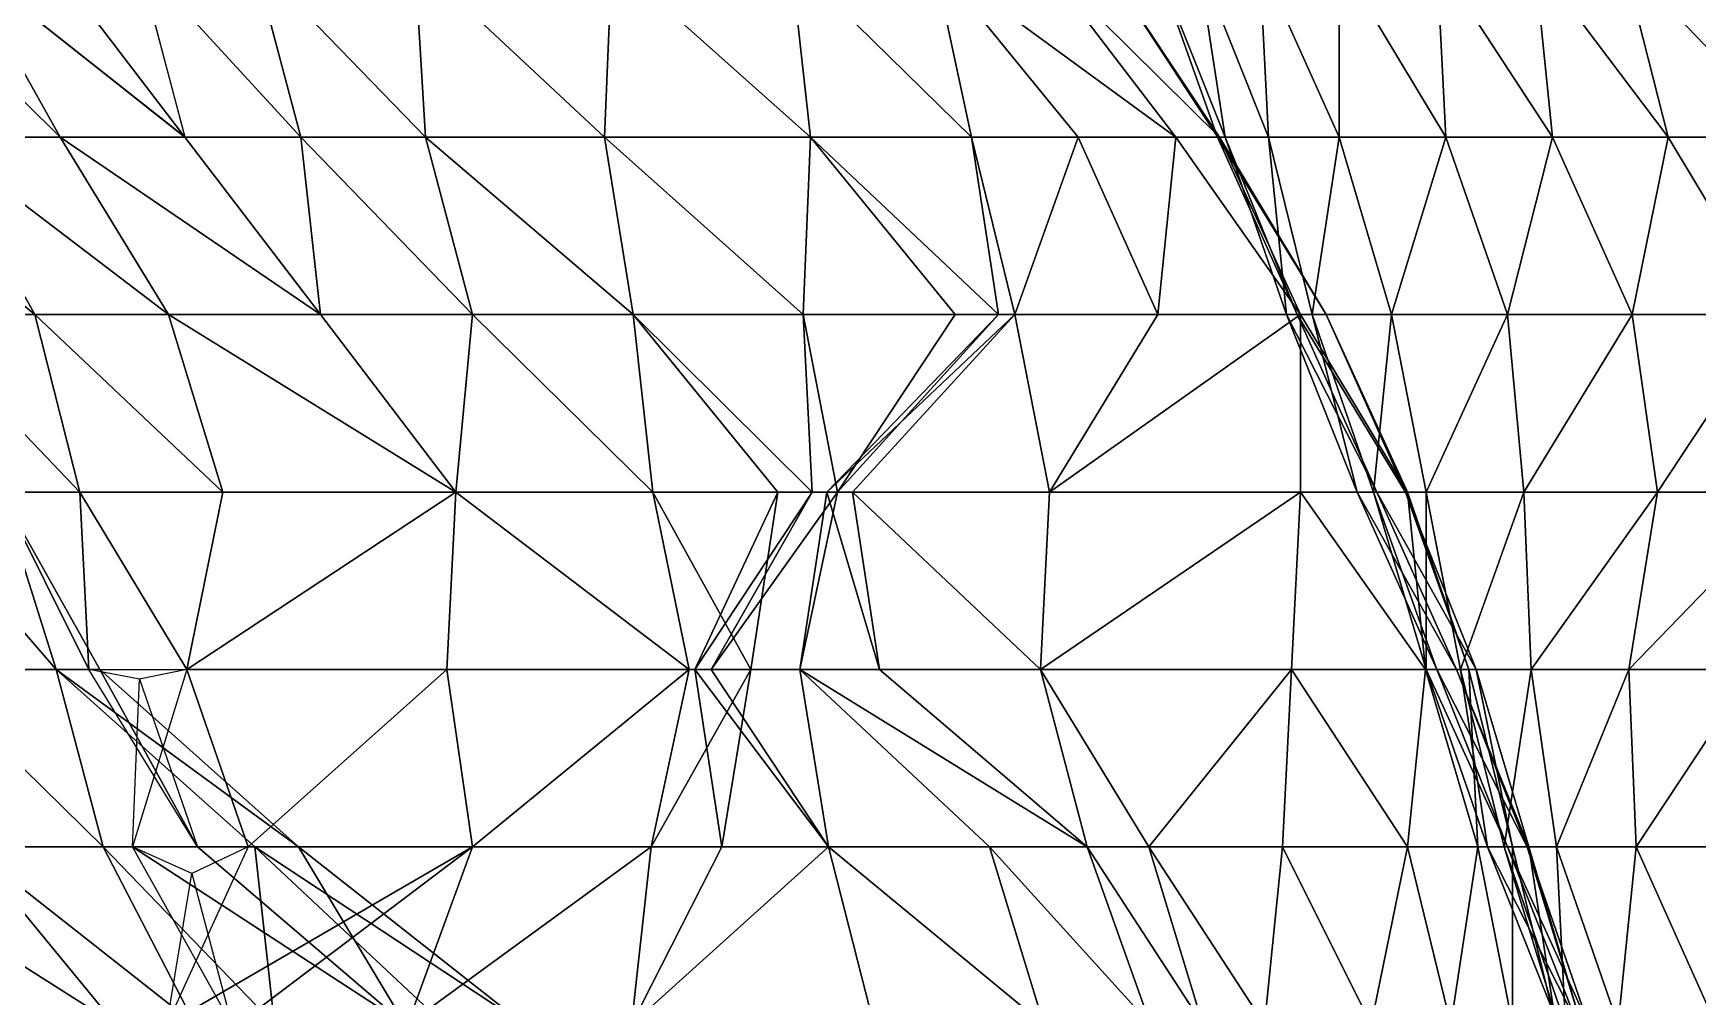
# Model space of a CAD drawing. Header units: metres. Extents: x -137 to 231, y -240 to 234.
# Drawn here: x -44 to 12.3, y -179.1 to -146.5 of the extents above; entities that cross this region are included whole.
import ezdxf

# ---------------------------------------------------------------- set-up
doc = ezdxf.new("R2010")
doc.units = ezdxf.units.M

msp = doc.modelspace()

# ---------------------------------------------------------------- linework, layer by layer
for points in [[(-49.125114, -144, -233.89911), (-43.068558, -150, -237.33054), (-46.43077, -144, -239.27173), (-46.43067, -143.9999, -239.27162)], [(-49.125114, -144, -233.89911), (-47.291183, -150, -232.84027), (-43.068558, -150, -237.33054), (-43.06846, -149.9999, -237.33043)], [(-46.43077, -144, -239.27173), (-38.845932, -150, -241.82083), (-43.43077, -144, -244.46788), (-43.43067, -143.9999, -244.46777)], [(-46.43077, -144, -239.27173), (-43.068558, -150, -237.33054), (-38.845932, -150, -241.82083), (-38.845833, -149.9999, -241.82072)], [(-40.43077, -144, -249.66403), (-43.43077, -144, -244.46788), (-38.845932, -150, -241.82083), (-38.845833, -149.9999, -241.82072)], [(-40.43077, -144, -249.66403), (-38.845932, -150, -241.82083), (-34.928955, -150, -246.48756), (-34.928856, -149.9999, -246.48746)], [(-36.513794, -144, -254.33078), (-40.43077, -144, -249.66403), (-34.928955, -150, -246.48756), (-34.928856, -149.9999, -246.48746)], [(-36.513794, -144, -254.33078), (-34.928955, -150, -246.48756), (-30.706345, -150, -250.97784), (-30.706245, -149.9999, -250.97774)], [(-31.068558, -144, -258.11517), (-36.513794, -144, -254.33078), (-30.706345, -150, -250.97784), (-30.706245, -149.9999, -250.97774)], [(-31.068558, -144, -258.11517), (-30.706345, -150, -250.97784), (-24.64978, -150, -254.40927), (-24.649681, -149.9999, -254.40916)], [(-24.40068, -144, -261.19366), (-31.068558, -144, -258.11517), (-24.64978, -150, -254.40927), (-24.649681, -149.9999, -254.40916)], [(-24.40068, -144, -261.19366), (-24.64978, -150, -254.40927), (-17.676254, -150, -257.3113), (-17.676155, -149.9999, -257.31122)], [(-18.344116, -144, -264.62512), (-24.40068, -144, -261.19366), (-17.676254, -150, -257.3113), (-17.676155, -149.9999, -257.31122)], [(-18.344116, -144, -264.62512), (-17.676254, -150, -257.3113), (-12.231003, -150, -261.0957), (-12.230903, -149.9999, -261.0956)], [(-13.510178, -144, -268.76245), (-18.344116, -144, -264.62512), (-12.231003, -150, -261.0957), (-12.230903, -149.9999, -261.0956)], [(-13.510178, -144, -268.76245), (-5.314026, -150, -270.9586), (-9.898865, -144, -273.60565), (-9.898765, -143.9999, -273.60556)], [(-13.510178, -144, -268.76245), (-12.231003, -150, -261.0957), (-8.61969, -150, -265.9389), (-8.61959, -149.9999, -265.9388)], [(-13.510178, -144, -268.76245), (-8.61969, -150, -265.9389), (-5.314026, -150, -270.9586), (-5.313926, -149.9999, -270.9585)], [(-9.898865, -144, -273.60565), (-3.842316, -150, -277.0371), (-7.815842, -144, -279.3312), (-7.815741, -143.9999, -279.33112)], [(-9.898865, -144, -273.60565), (-5.314026, -150, -270.9586), (-3.842316, -150, -277.0371), (-3.842216, -149.9999, -277.03702)], [(-7.815842, -144, -279.3312), (-3.898865, -150, -283.99796), (-6.038467, -144, -285.23325), (-6.038367, -143.9999, -285.23315)], [(-7.815842, -144, -279.3312), (-3.842316, -150, -277.0371), (-3.898865, -150, -283.99796), (-3.898765, -149.9999, -283.99786)], [(-6.038467, -144, -285.23325), (-3.64978, -150, -290.78235), (-4.566742, -144, -291.31177), (-4.566642, -143.9999, -291.31168)], [(-6.038467, -144, -285.23325), (-3.898865, -150, -283.99796), (-3.64978, -150, -290.78235), (-3.64968, -149.9999, -290.78226)], [(-4.566742, -144, -291.31177), (-2.178055, -150, -296.86084), (-2.483719, -144, -297.03732), (-2.483619, -143.9999, -297.03723)], [(-4.566742, -144, -291.31177), (-3.64978, -150, -290.78235), (-2.178055, -150, -296.86084), (-2.177955, -149.9999, -296.86075)], [(-2.483719, -144, -297.03732), (0.210632, -150, -302.40994), (0.210632, -144, -302.40994), (0.210732, -143.9999, -302.40985)], [(-2.483719, -144, -297.03732), (-2.178055, -150, -296.86084), (0.210632, -150, -302.40994), (0.210732, -149.9999, -302.40985)], [(0.210632, -144, -302.40994), (3.821945, -150, -307.25314), (3.516281, -144, -307.42963), (3.516381, -143.9999, -307.42953)], [(0.210632, -144, -302.40994), (0.210632, -150, -302.40994), (3.821945, -150, -307.25314), (3.822045, -149.9999, -307.25305)], [(3.516281, -144, -307.42963), (7.433258, -150, -312.09637), (6.821945, -144, -312.44928), (6.822045, -143.9999, -312.4492)], [(3.516281, -144, -307.42963), (3.821945, -150, -307.25314), (7.433258, -150, -312.09637), (7.433358, -149.9999, -312.09628)], [(6.821945, -144, -312.44928), (11.35022, -150, -316.7631), (9.821945, -144, -317.64545), (9.822045, -143.9999, -317.64536)], [(6.821945, -144, -312.44928), (7.433258, -150, -312.09637), (11.35022, -150, -316.7631), (11.35032, -149.9999, -316.763)], [(9.821945, -144, -317.64545), (15.572845, -150, -321.2534), (13.738907, -144, -322.3122), (13.739007, -143.9999, -322.3121)], [(9.821945, -144, -317.64545), (11.35022, -150, -316.7631), (15.572845, -150, -321.2534), (15.572946, -149.9999, -321.2533)], [(-51.208145, -150, -228.17354), (-43.928955, -156, -230.89911), (-47.291183, -150, -232.84027), (-47.291084, -149.9999, -232.84016)], [(-51.208145, -150, -228.17354), (-48.15158, -156, -226.40883), (-43.928955, -156, -230.89911), (-43.928856, -155.9999, -230.899)], [(-47.291183, -150, -232.84027), (-39.40068, -156, -235.21289), (-43.068558, -150, -237.33054), (-43.06846, -149.9999, -237.33043)], [(-47.291183, -150, -232.84027), (-43.928955, -156, -230.89911), (-39.40068, -156, -235.21289), (-39.40058, -155.9999, -235.21278)], [(-43.068558, -150, -237.33054), (-34.261093, -156, -239.17377), (-38.845932, -150, -241.82083), (-38.845833, -149.9999, -241.82072)], [(-43.068558, -150, -237.33054), (-39.40068, -156, -235.21289), (-34.261093, -156, -239.17377), (-34.260994, -155.9999, -239.17366)], [(-34.928955, -150, -246.48756), (-38.845932, -150, -241.82083), (-34.261093, -156, -239.17377), (-34.260994, -155.9999, -239.17366)], [(-34.928955, -150, -246.48756), (-34.261093, -156, -239.17377), (-29.121506, -156, -243.13461), (-29.121407, -155.9999, -243.1345)], [(-30.706345, -150, -250.97784), (-34.928955, -150, -246.48756), (-29.121506, -156, -243.13461), (-29.121407, -155.9999, -243.1345)], [(-30.706345, -150, -250.97784), (-29.121506, -156, -243.13461), (-23.676254, -156, -246.919), (-23.676155, -155.9999, -246.9189)], [(-24.64978, -150, -254.40927), (-30.706345, -150, -250.97784), (-23.676254, -156, -246.919), (-23.676155, -155.9999, -246.9189)], [(-24.64978, -150, -254.40927), (-23.676254, -156, -246.919), (-17.925339, -156, -250.52693), (-17.92524, -155.9999, -250.52682)], [(-17.676254, -150, -257.3113), (-24.64978, -150, -254.40927), (-17.925339, -156, -250.52693), (-17.92524, -155.9999, -250.52682)], [(-17.676254, -150, -257.3113), (-17.925339, -156, -250.52693), (-12.785751, -156, -254.4878), (-12.785651, -155.9999, -254.48769)], [(-17.676254, -150, -257.3113), (-11.314026, -156, -260.56628), (-12.231003, -150, -261.0957), (-12.230903, -149.9999, -261.0956)], [(-17.676254, -150, -257.3113), (-12.785751, -156, -254.4878), (-11.314026, -156, -260.56628), (-11.313926, -155.9999, -260.5662)], [(-12.231003, -150, -261.0957), (-10.759277, -156, -267.1742), (-8.61969, -150, -265.9389), (-8.61959, -149.9999, -265.9388)], [(-12.231003, -150, -261.0957), (-11.314026, -156, -260.56628), (-10.759277, -156, -267.1742), (-10.759177, -155.9999, -267.1741)], [(-8.61969, -150, -265.9389), (-10.759277, -156, -267.1742), (-5.925339, -156, -271.31152), (-5.925239, -155.9999, -271.31143)], [(-8.61969, -150, -265.9389), (-5.925339, -156, -271.31152), (-5.314026, -150, -270.9586), (-5.313926, -149.9999, -270.9585)], [(-5.314026, -150, -270.9586), (-5.925339, -156, -271.31152), (-1.0914, -156, -275.44885), (-1.0913, -155.9999, -275.44876)], [(-5.314026, -150, -270.9586), (-1.0914, -156, -275.44885), (-3.842316, -150, -277.0371), (-3.842216, -149.9999, -277.03702)], [(-3.842316, -150, -277.0371), (-0.231003, -156, -281.8803), (-3.898865, -150, -283.99796), (-3.898765, -149.9999, -283.99786)], [(-3.898865, -150, -283.99796), (-1.204529, -156, -289.37057), (-3.64978, -150, -290.78235), (-3.64968, -149.9999, -290.78226)], [(-3.898865, -150, -283.99796), (-0.231003, -156, -281.8803), (-1.204529, -156, -289.37057), (-1.204429, -155.9999, -289.37048)], [(-3.842316, -150, -277.0371), (-1.0914, -156, -275.44885), (-0.231003, -156, -281.8803), (-0.230903, -155.9999, -281.88022)], [(-3.64978, -150, -290.78235), (-1.566742, -156, -296.5079), (-2.178055, -150, -296.86084), (-2.177955, -149.9999, -296.86075)], [(-3.64978, -150, -290.78235), (-1.204529, -156, -289.37057), (-1.566742, -156, -296.5079), (-1.566642, -155.9999, -296.5078)], [(-2.178055, -150, -296.86084), (-0.706345, -156, -302.93933), (0.210632, -150, -302.40994), (0.210732, -149.9999, -302.40985)], [(-2.178055, -150, -296.86084), (-1.566742, -156, -296.5079), (-0.706345, -156, -302.93933), (-0.706245, -155.9999, -302.93924)], [(0.210632, -150, -302.40994), (-0.706345, -156, -302.93933), (1.988007, -156, -308.31195), (1.988107, -155.9999, -308.31186)], [(0.210632, -150, -302.40994), (1.988007, -156, -308.31195), (3.821945, -150, -307.25314), (3.822045, -149.9999, -307.25305)], [(3.821945, -150, -307.25314), (1.988007, -156, -308.31195), (5.904984, -156, -312.9787), (5.905084, -155.9999, -312.9786)], [(3.821945, -150, -307.25314), (5.904984, -156, -312.9787), (7.433258, -150, -312.09637), (7.433358, -149.9999, -312.09628)], [(7.433258, -150, -312.09637), (5.904984, -156, -312.9787), (10.127609, -156, -317.469), (10.127709, -155.9999, -317.4689)], [(7.433258, -150, -312.09637), (10.127609, -156, -317.469), (11.35022, -150, -316.7631), (11.35032, -149.9999, -316.763)], [(11.35022, -150, -316.7631), (10.127609, -156, -317.469), (14.961533, -156, -321.60632), (14.961633, -155.9999, -321.60623)], [(11.35022, -150, -316.7631), (14.961533, -156, -321.60632), (15.572845, -150, -321.2534), (15.572946, -149.9999, -321.2533)], [(-48.15158, -156, -226.40883), (-42.40068, -162, -230.01675), (-43.928955, -156, -230.89911), (-43.928856, -155.9999, -230.899)], [(-48.15158, -156, -226.40883), (-45.095016, -162, -224.64412), (-42.40068, -162, -230.01675), (-42.40058, -161.9999, -230.01665)], [(-43.928955, -156, -230.89911), (-37.566742, -162, -234.15408), (-39.40068, -156, -235.21289), (-39.40058, -155.9999, -235.21278)], [(-43.928955, -156, -230.89911), (-42.40068, -162, -230.01675), (-37.566742, -162, -234.15408), (-37.566643, -161.9999, -234.15398)], [(-39.40068, -156, -235.21289), (-29.676254, -162, -236.5267), (-34.261093, -156, -239.17377), (-34.260994, -155.9999, -239.17366)], [(-39.40068, -156, -235.21289), (-37.566742, -162, -234.15408), (-29.676254, -162, -236.5267), (-29.676155, -161.9999, -236.5266)], [(-29.121506, -156, -243.13461), (-34.261093, -156, -239.17377), (-29.676254, -162, -236.5267), (-29.676155, -161.9999, -236.5266)], [(-29.121506, -156, -243.13461), (-29.676254, -162, -236.5267), (-23.008377, -162, -239.60521), (-23.008278, -161.9999, -239.6051)], [(-23.676254, -156, -246.919), (-29.121506, -156, -243.13461), (-23.008377, -162, -239.60521), (-23.008278, -161.9999, -239.6051)], [(-23.676254, -156, -246.919), (-17.61969, -162, -250.35046), (-17.925339, -156, -250.52693), (-17.92524, -155.9999, -250.52682)], [(-23.676254, -156, -246.919), (-23.008377, -162, -239.60521), (-18.785751, -162, -244.09549), (-18.785652, -161.9999, -244.09538)], [(-23.676254, -156, -246.919), (-18.785751, -162, -244.09549), (-17.61969, -162, -250.35046), (-17.61959, -161.9999, -250.35036)], [(-17.925339, -156, -250.52693), (-16.759277, -162, -256.78192), (-12.785751, -156, -254.4878), (-12.785651, -155.9999, -254.48769)], [(-17.925339, -156, -250.52693), (-17.61969, -162, -250.35046), (-16.759277, -162, -256.78192), (-16.759178, -161.9999, -256.78183)], [(-16.759277, -162, -256.78192), (-17.121506, -162, -263.91922), (-11.314026, -156, -260.56628), (-11.313926, -155.9999, -260.5662)], [(-17.121506, -162, -263.91922), (-16.261093, -162, -270.35068), (-10.759277, -156, -267.1742), (-10.759177, -155.9999, -267.1741)], [(-17.121506, -162, -263.91922), (-10.759277, -156, -267.1742), (-11.314026, -156, -260.56628), (-11.313926, -155.9999, -260.5662)], [(-16.759277, -162, -256.78192), (-11.314026, -156, -260.56628), (-12.785751, -156, -254.4878), (-12.785651, -155.9999, -254.48769)], [(-10.759277, -156, -267.1742), (-16.261093, -162, -270.35068), (-9.593216, -162, -273.4292), (-9.593116, -161.9999, -273.4291)], [(-10.759277, -156, -267.1742), (-9.593216, -162, -273.4292), (-5.925339, -156, -271.31152), (-5.925239, -155.9999, -271.31143)], [(-9.593216, -162, -273.4292), (-1.0914, -162, -275.44885), (-1.0914, -156, -275.44885), (-1.0913, -155.9999, -275.44876)], [(-9.593216, -162, -273.4292), (-1.0914, -156, -275.44885), (-5.925339, -156, -271.31152), (-5.925239, -155.9999, -271.31143)], [(-1.204529, -156, -289.37057), (1.489822, -162, -294.7432), (-1.566742, -156, -296.5079), (-1.566642, -155.9999, -296.5078)], [(-1.566742, -156, -296.5079), (0.821945, -162, -302.057), (-0.706345, -156, -302.93933), (-0.706245, -155.9999, -302.93924)], [(-1.566742, -156, -296.5079), (1.489822, -162, -294.7432), (0.821945, -162, -302.057), (0.822045, -161.9999, -302.05692)], [(-0.231003, -156, -281.8803), (2.463348, -162, -287.25293), (-1.204529, -156, -289.37057), (-1.204429, -155.9999, -289.37048)], [(-1.204529, -156, -289.37057), (2.463348, -162, -287.25293), (1.489822, -162, -294.7432), (1.489922, -161.9999, -294.7431)], [(-1.0914, -156, -275.44885), (2.519913, -162, -280.29205), (-0.231003, -156, -281.8803), (-0.230903, -155.9999, -281.88022)], [(-1.0914, -156, -275.44885), (-1.0914, -162, -275.44885), (2.519913, -162, -280.29205), (2.520013, -161.9999, -280.29196)], [(-0.706345, -156, -302.93933), (1.376694, -162, -308.66492), (1.988007, -156, -308.31195), (1.988107, -155.9999, -308.31186)], [(-0.706345, -156, -302.93933), (0.821945, -162, -302.057), (1.376694, -162, -308.66492), (1.376794, -161.9999, -308.66483)], [(-0.231003, -156, -281.8803), (2.519913, -162, -280.29205), (2.463348, -162, -287.25293), (2.463448, -161.9999, -287.25284)], [(1.988007, -156, -308.31195), (1.376694, -162, -308.66492), (3.154068, -162, -314.56696), (3.154168, -161.9999, -314.56686)], [(1.988007, -156, -308.31195), (3.154068, -162, -314.56696), (5.904984, -156, -312.9787), (5.905084, -155.9999, -312.9786)], [(5.904984, -156, -312.9787), (3.154068, -162, -314.56696), (6.459732, -162, -319.5866), (6.459832, -161.9999, -319.58652)], [(5.904984, -156, -312.9787), (6.459732, -162, -319.5866), (10.127609, -156, -317.469), (10.127709, -155.9999, -317.4689)], [(10.127609, -156, -317.469), (6.459732, -162, -319.5866), (10.988007, -162, -323.90045), (10.988107, -161.9999, -323.90036)], [(10.127609, -156, -317.469), (10.988007, -162, -323.90045), (14.961533, -156, -321.60632), (14.961633, -155.9999, -321.60623)], [(14.961533, -156, -321.60632), (10.988007, -162, -323.90045), (15.821945, -162, -328.03778), (15.822045, -161.9999, -328.0377)], [(-48.40068, -162, -219.62445), (-47.732803, -168, -212.31064), (-43.20452, -168, -216.62445), (-43.204422, -167.9999, -216.62434)], [(-45.095016, -162, -224.64412), (-48.40068, -162, -219.62445), (-43.20452, -168, -216.62445), (-43.204422, -167.9999, -216.62434)], [(-45.095016, -162, -224.64412), (-42.095016, -168, -229.84027), (-42.40068, -162, -230.01675), (-42.40058, -161.9999, -230.01665)], [(-45.095016, -162, -224.64412), (-43.20452, -168, -216.62445), (-41.732803, -168, -222.70294), (-41.732704, -167.9999, -222.70284)], [(-45.095016, -162, -224.64412), (-41.732803, -168, -222.70294), (-42.095016, -168, -229.84027), (-42.094917, -167.9999, -229.84016)], [(-42.40068, -162, -230.01675), (-38.789368, -168, -234.85995), (-37.566742, -162, -234.15408), (-37.566643, -161.9999, -234.15398)], [(-42.40068, -162, -230.01675), (-42.095016, -168, -229.84027), (-38.789368, -168, -234.85995), (-38.78927, -167.9999, -234.85985)], [(-38.789368, -168, -234.85995), (-29.981903, -168, -236.70317), (-29.676254, -162, -236.5267), (-29.676155, -161.9999, -236.5266)], [(-38.789368, -168, -234.85995), (-29.676254, -162, -236.5267), (-37.566742, -162, -234.15408), (-37.566643, -161.9999, -234.15398)], [(-29.676254, -162, -236.5267), (-29.981903, -168, -236.70317), (-21.785751, -168, -238.89932), (-21.785652, -167.9999, -238.89922)], [(-29.676254, -162, -236.5267), (-21.785751, -168, -238.89932), (-23.008377, -162, -239.60521), (-23.008278, -161.9999, -239.6051)], [(-23.008377, -162, -239.60521), (-19.702713, -168, -244.6249), (-18.785751, -162, -244.09549), (-18.785652, -161.9999, -244.09538)], [(-23.008377, -162, -239.60521), (-21.785751, -168, -238.89932), (-19.702713, -168, -244.6249), (-19.702614, -167.9999, -244.62479)], [(-18.785751, -162, -244.09549), (-21.593216, -168, -252.64458), (-17.61969, -162, -250.35046), (-17.61959, -161.9999, -250.35036)], [(-18.785751, -162, -244.09549), (-19.702713, -168, -244.6249), (-21.593216, -168, -252.64458), (-21.593117, -167.9999, -252.64447)], [(-17.61969, -162, -250.35046), (-21.593216, -168, -252.64458), (-21.038467, -168, -259.2525), (-21.038368, -167.9999, -259.2524)], [(-17.61969, -162, -250.35046), (-21.038467, -168, -259.2525), (-16.759277, -162, -256.78192), (-16.759178, -161.9999, -256.78183)], [(-16.759277, -162, -256.78192), (-21.038467, -168, -259.2525), (-18.038467, -168, -264.44864), (-18.038368, -167.9999, -264.44855)], [(-16.759277, -162, -256.78192), (-18.038467, -168, -264.44864), (-17.121506, -162, -263.91922), (-17.121407, -161.9999, -263.91913)], [(-17.121506, -162, -263.91922), (-18.038467, -168, -264.44864), (-15.344116, -168, -269.82126), (-15.344016, -167.9999, -269.82117)], [(-17.121506, -162, -263.91922), (-15.344116, -168, -269.82126), (-16.261093, -162, -270.35068), (-16.260994, -161.9999, -270.3506)], [(-16.261093, -162, -270.35068), (-9.898865, -168, -273.60565), (-9.593216, -162, -273.4292), (-9.593116, -161.9999, -273.4291)], [(-16.261093, -162, -270.35068), (-15.344116, -168, -269.82126), (-9.898865, -168, -273.60565), (-9.898765, -167.9999, -273.60556)], [(-9.898865, -168, -273.60565), (-1.397064, -168, -275.62534), (-1.0914, -162, -275.44885), (-1.0913, -161.9999, -275.44876)], [(-9.898865, -168, -273.60565), (-1.0914, -162, -275.44885), (-9.593216, -162, -273.4292), (-9.593116, -161.9999, -273.4291)], [(-1.0914, -162, -275.44885), (-1.397064, -168, -275.62534), (3.13121, -168, -279.93915), (3.13131, -167.9999, -279.93906)], [(-1.0914, -162, -275.44885), (3.13121, -168, -279.93915), (2.519913, -162, -280.29205), (2.520013, -161.9999, -280.29196)], [(1.489822, -162, -294.7432), (4.184158, -168, -300.1158), (0.821945, -162, -302.057), (0.822045, -161.9999, -302.05692)], [(0.821945, -162, -302.057), (3.516281, -168, -307.42963), (1.376694, -162, -308.66492), (1.376794, -161.9999, -308.66483)], [(0.821945, -162, -302.057), (4.184158, -168, -300.1158), (3.516281, -168, -307.42963), (3.516381, -167.9999, -307.42953)], [(1.376694, -162, -308.66492), (3.154068, -168, -314.56696), (3.154068, -162, -314.56696), (3.154168, -161.9999, -314.56686)], [(1.376694, -162, -308.66492), (3.516281, -168, -307.42963), (3.154068, -168, -314.56696), (3.154168, -167.9999, -314.56686)], [(2.463348, -162, -287.25293), (4.852036, -168, -292.80203), (1.489822, -162, -294.7432), (1.489922, -161.9999, -294.7431)], [(1.489822, -162, -294.7432), (4.852036, -168, -292.80203), (4.184158, -168, -300.1158), (4.184259, -167.9999, -300.11572)], [(2.519913, -162, -280.29205), (4.602936, -168, -286.01764), (2.463348, -162, -287.25293), (2.463448, -161.9999, -287.25284)], [(2.463348, -162, -287.25293), (4.602936, -168, -286.01764), (4.852036, -168, -292.80203), (4.852136, -167.9999, -292.80194)], [(2.519913, -162, -280.29205), (3.13121, -168, -279.93915), (4.602936, -168, -286.01764), (4.603036, -167.9999, -286.01755)], [(3.154068, -162, -314.56696), (4.320129, -168, -320.82193), (6.459732, -162, -319.5866), (6.459832, -161.9999, -319.58652)], [(3.154068, -162, -314.56696), (3.154068, -168, -314.56696), (4.320129, -168, -320.82193), (4.320229, -167.9999, -320.82184)], [(6.459732, -162, -319.5866), (4.320129, -168, -320.82193), (6.708817, -168, -326.37103), (6.708917, -167.9999, -326.37094)], [(6.459732, -162, -319.5866), (6.708817, -168, -326.37103), (10.988007, -162, -323.90045), (10.988107, -161.9999, -323.90036)], [(10.988007, -162, -323.90045), (6.708817, -168, -326.37103), (10.014481, -168, -331.39072), (10.014581, -167.9999, -331.39062)], [(10.988007, -162, -323.90045), (10.014481, -168, -331.39072), (15.821945, -162, -328.03778), (15.822045, -161.9999, -328.0377)], [(15.821945, -162, -328.03778), (10.014481, -168, -331.39072), (14.237106, -168, -335.88098), (14.237206, -167.9999, -335.8809)], [(-47.732803, -168, -212.31064), (-46.147964, -174, -204.46744), (-41.619682, -174, -208.78122), (-41.619583, -173.9999, -208.78111)], [(-43.20452, -168, -216.62445), (-47.732803, -168, -212.31064), (-41.619682, -174, -208.78122), (-41.619583, -173.9999, -208.78111)], [(-35.008377, -174, -218.82059), (-41.732803, -168, -222.70294), (-43.20452, -168, -216.62445), (-43.204422, -167.9999, -216.62434)], [(-43.20452, -168, -216.62445), (-41.619682, -174, -208.78122), (-36.480087, -174, -212.7421), (-36.47999, -173.9999, -212.74199)], [(-35.008377, -174, -218.82059), (-43.20452, -168, -216.62445), (-36.480087, -174, -212.7421), (-36.47999, -173.9999, -212.74199)], [(-38.427155, -174, -227.72263), (-42.095016, -168, -229.84027), (-41.732803, -168, -222.70294), (-41.732704, -167.9999, -222.70284)], [(-38.789368, -168, -234.85995), (-40.39125, -168.33333, -232.32071), (-42.095016, -168, -229.84027), (-42.094917, -167.9999, -229.84016)], [(-38.427155, -174, -227.72263), (-41.732803, -168, -222.70294), (-35.008377, -174, -218.82059), (-35.008278, -173.9999, -218.82048)], [(-38.789368, -168, -234.85995), (-40.623306, -174, -235.91878), (-36.706345, -174, -240.58554), (-36.706245, -173.9999, -240.58543)], [(-40.39125, -168.33333, -232.32071), (-38.427155, -174, -227.72263), (-40.623306, -174, -235.91878), (-40.623207, -173.9999, -235.91867)], [(-38.789368, -168, -234.85995), (-36.706345, -174, -240.58554), (-29.981903, -168, -236.70317), (-29.981804, -167.9999, -236.70306)], [(-29.981903, -168, -236.70317), (-36.706345, -174, -240.58554), (-29.121506, -174, -243.13461), (-29.121407, -173.9999, -243.1345)], [(-29.981903, -168, -236.70317), (-29.121506, -174, -243.13461), (-21.785751, -168, -238.89932), (-21.785652, -167.9999, -238.89922)], [(-21.785751, -168, -238.89932), (-29.121506, -174, -243.13461), (-23.064941, -174, -246.56607), (-23.064842, -173.9999, -246.56596)], [(-21.785751, -168, -238.89932), (-23.064941, -174, -246.56607), (-19.702713, -168, -244.6249), (-19.702614, -167.9999, -244.62479)], [(-19.702713, -168, -244.6249), (-23.064941, -174, -246.56607), (-20.676254, -174, -252.11516), (-20.676155, -173.9999, -252.11505)], [(-19.702713, -168, -244.6249), (-20.676254, -174, -252.11516), (-21.593216, -168, -252.64458), (-21.593117, -167.9999, -252.64447)], [(-21.593216, -168, -252.64458), (-17.064941, -174, -256.95837), (-21.038467, -168, -259.2525), (-21.038368, -167.9999, -259.2524)], [(-21.593216, -168, -252.64458), (-20.676254, -174, -252.11516), (-17.064941, -174, -256.95837), (-17.064842, -173.9999, -256.95828)], [(-18.038467, -168, -264.44864), (-21.038467, -168, -259.2525), (-17.064941, -174, -256.95837), (-17.064842, -173.9999, -256.95828)], [(-8.314026, -174, -265.76245), (-15.344116, -168, -269.82126), (-18.038467, -168, -264.44864), (-18.038368, -167.9999, -264.44855)], [(-18.038467, -168, -264.44864), (-17.064941, -174, -256.95837), (-11.61969, -174, -260.74277), (-11.61959, -173.9999, -260.74268)], [(-8.314026, -174, -265.76245), (-18.038467, -168, -264.44864), (-11.61969, -174, -260.74277), (-11.61959, -173.9999, -260.74268)], [(-9.898865, -168, -273.60565), (-15.344116, -168, -269.82126), (-8.314026, -174, -265.76245), (-8.313926, -173.9999, -265.76236)], [(-6.231003, -174, -271.488), (-1.397064, -168, -275.62534), (-9.898865, -168, -273.60565), (-9.898765, -167.9999, -273.60556)], [(-9.898865, -168, -273.60565), (-8.314026, -174, -265.76245), (-6.231003, -174, -271.488), (-6.230903, -173.9999, -271.4879)], [(-6.231003, -174, -271.488), (-1.702713, -174, -275.80182), (-1.397064, -168, -275.62534), (-1.396964, -167.9999, -275.62524)], [(-1.397064, -168, -275.62534), (-1.702713, -174, -275.80182), (2.519913, -174, -280.29205), (2.520013, -173.9999, -280.29196)], [(-1.397064, -168, -275.62534), (2.519913, -174, -280.29205), (3.13121, -168, -279.93915), (3.13131, -167.9999, -279.93906)], [(3.13121, -168, -279.93915), (2.519913, -174, -280.29205), (4.9086, -174, -285.84116), (4.9087, -173.9999, -285.84106)], [(3.13121, -168, -279.93915), (4.9086, -174, -285.84116), (4.602936, -168, -286.01764), (4.603036, -167.9999, -286.01755)], [(3.516281, -168, -307.42963), (5.904984, -174, -312.9787), (3.154068, -168, -314.56696), (3.154168, -167.9999, -314.56686)], [(3.154068, -168, -314.56696), (5.237106, -174, -320.2925), (4.320129, -168, -320.82193), (4.320229, -167.9999, -320.82184)], [(3.154068, -168, -314.56696), (5.904984, -174, -312.9787), (5.237106, -174, -320.2925), (5.237207, -173.9999, -320.29242)], [(4.184158, -168, -300.1158), (6.572845, -174, -305.66492), (3.516281, -168, -307.42963), (3.516381, -167.9999, -307.42953)], [(3.516281, -168, -307.42963), (6.572845, -174, -305.66492), (5.904984, -174, -312.9787), (5.905084, -173.9999, -312.9786)], [(4.852036, -168, -292.80203), (6.62941, -174, -298.70404), (4.184158, -168, -300.1158), (4.184259, -167.9999, -300.11572)], [(4.184158, -168, -300.1158), (6.62941, -174, -298.70404), (6.572845, -174, -305.66492), (6.572946, -173.9999, -305.66483)], [(4.320129, -168, -320.82193), (5.791855, -174, -326.90045), (6.708817, -168, -326.37103), (6.708917, -167.9999, -326.37094)], [(4.320129, -168, -320.82193), (5.237106, -174, -320.2925), (5.791855, -174, -326.90045), (5.791955, -173.9999, -326.90036)], [(4.602936, -168, -286.01764), (6.074661, -174, -292.09613), (4.852036, -168, -292.80203), (4.852136, -167.9999, -292.80194)], [(4.602936, -168, -286.01764), (4.9086, -174, -285.84116), (6.074661, -174, -292.09613), (6.074761, -173.9999, -292.09604)], [(4.852036, -168, -292.80203), (6.074661, -174, -292.09613), (6.62941, -174, -298.70404), (6.62951, -173.9999, -298.70395)], [(6.708817, -168, -326.37103), (5.791855, -174, -326.90045), (7.569229, -174, -332.8025), (7.569329, -173.9999, -332.8024)], [(6.708817, -168, -326.37103), (7.569229, -174, -332.8025), (10.014481, -168, -331.39072), (10.014581, -167.9999, -331.39062)], [(10.014481, -168, -331.39072), (7.569229, -174, -332.8025), (10.263565, -174, -338.1751), (10.263665, -173.9999, -338.17502)], [(10.014481, -168, -331.39072), (10.263565, -174, -338.1751), (14.237106, -168, -335.88098), (14.237206, -167.9999, -335.8809)], [(14.237106, -168, -335.88098), (10.263565, -174, -338.1751), (14.180527, -174, -342.84186), (14.180627, -173.9999, -342.84177)], [(-50.676247, -174, -200.15363), (-46.951813, -180, -191.07512), (-41.200912, -180, -194.68304), (-41.200813, -179.9999, -194.68294)], [(-46.147964, -174, -204.46744), (-50.676247, -174, -200.15363), (-41.200912, -180, -194.68304), (-41.200813, -179.9999, -194.68294)], [(-46.147964, -174, -204.46744), (-41.200912, -180, -194.68304), (-38.50656, -180, -200.05566), (-38.506462, -179.9999, -200.05556)], [(-41.619682, -174, -208.78122), (-46.147964, -174, -204.46744), (-38.50656, -180, -200.05566), (-38.506462, -179.9999, -200.05556)], [(-41.619682, -174, -208.78122), (-38.50656, -180, -200.05566), (-35.812225, -180, -205.42828), (-35.812126, -179.9999, -205.42818)], [(-36.480087, -174, -212.7421), (-41.619682, -174, -208.78122), (-35.812225, -180, -205.42828), (-35.812126, -179.9999, -205.42818)], [(-31.397064, -180, -223.6638), (-37.261093, -180, -233.9776), (-40.623306, -174, -235.91878), (-40.623207, -173.9999, -235.91867)], [(-31.397064, -180, -223.6638), (-40.623306, -174, -235.91878), (-38.427155, -174, -227.72263), (-38.427055, -173.9999, -227.72252)], [(-36.706345, -174, -240.58554), (-38.618973, -174.9, -238.22568), (-40.623306, -174, -235.91878), (-40.623207, -173.9999, -235.91867)], [(-39.457245, -180, -242.17377), (-37.068558, -180, -247.72285), (-29.121506, -174, -243.13461), (-29.121407, -173.9999, -243.1345)], [(-39.457245, -180, -242.17377), (-29.121506, -174, -243.13461), (-36.706345, -174, -240.58554), (-36.706245, -173.9999, -240.58543)], [(-31.397064, -180, -223.6638), (-38.427155, -174, -227.72263), (-35.008377, -174, -218.82059), (-35.008278, -173.9999, -218.82048)], [(-29.121506, -174, -243.13461), (-37.068558, -180, -247.72285), (-31.317642, -180, -251.33078), (-31.317543, -179.9999, -251.33067)], [(-27.366974, -180, -214.40883), (-35.008377, -174, -218.82059), (-36.480087, -174, -212.7421), (-36.47999, -173.9999, -212.74199)], [(-36.480087, -174, -212.7421), (-35.812225, -180, -205.42828), (-30.06131, -180, -209.03621), (-30.06121, -179.9999, -209.0361)], [(-27.366974, -180, -214.40883), (-36.480087, -174, -212.7421), (-30.06131, -180, -209.03621), (-30.06121, -179.9999, -209.0361)], [(-31.397064, -180, -223.6638), (-35.008377, -174, -218.82059), (-27.366974, -180, -214.40883), (-27.366875, -179.9999, -214.40872)], [(-29.121506, -174, -243.13461), (-31.317642, -180, -251.33078), (-23.064941, -174, -246.56607), (-23.064842, -173.9999, -246.56596)], [(-23.064941, -174, -246.56607), (-31.317642, -180, -251.33078), (-23.732803, -180, -253.87987), (-23.732704, -179.9999, -253.87976)], [(-23.064941, -174, -246.56607), (-23.732803, -180, -253.87987), (-20.676254, -174, -252.11516), (-20.676155, -173.9999, -252.11505)], [(-23.732803, -180, -253.87987), (-15.536652, -180, -256.07602), (-17.064941, -174, -256.95837), (-17.064842, -173.9999, -256.95828)], [(-23.732803, -180, -253.87987), (-17.064941, -174, -256.95837), (-20.676254, -174, -252.11516), (-20.676155, -173.9999, -252.11505)], [(-17.064941, -174, -256.95837), (-9.785751, -180, -259.68393), (-11.61969, -174, -260.74277), (-11.61959, -173.9999, -260.74268)], [(-17.064941, -174, -256.95837), (-15.536652, -180, -256.07602), (-9.785751, -180, -259.68393), (-9.785651, -179.9999, -259.68384)], [(-11.61969, -174, -260.74277), (-6.174438, -180, -264.52716), (-8.314026, -174, -265.76245), (-8.313926, -173.9999, -265.76236)], [(-11.61969, -174, -260.74277), (-9.785751, -180, -259.68393), (-6.174438, -180, -264.52716), (-6.174338, -179.9999, -264.52707)], [(-8.314026, -174, -265.76245), (-4.397064, -180, -270.4292), (-6.231003, -174, -271.488), (-6.230903, -173.9999, -271.4879)], [(-8.314026, -174, -265.76245), (-6.174438, -180, -264.52716), (-4.397064, -180, -270.4292), (-4.396964, -179.9999, -270.4291)], [(-6.231003, -174, -271.488), (-2.314026, -180, -276.15472), (-1.702713, -174, -275.80182), (-1.702613, -173.9999, -275.80173)], [(-6.231003, -174, -271.488), (-4.397064, -180, -270.4292), (-2.314026, -180, -276.15472), (-2.313926, -179.9999, -276.15463)], [(-1.702713, -174, -275.80182), (-2.314026, -180, -276.15472), (1.297287, -180, -280.99796), (1.297387, -179.9999, -280.99786)], [(-1.702713, -174, -275.80182), (1.297287, -180, -280.99796), (2.519913, -174, -280.29205), (2.520013, -173.9999, -280.29196)], [(2.519913, -174, -280.29205), (1.297287, -180, -280.99796), (3.991623, -180, -286.37057), (3.991723, -179.9999, -286.37048)], [(2.519913, -174, -280.29205), (3.991623, -180, -286.37057), (4.9086, -174, -285.84116), (4.9087, -173.9999, -285.84106)], [(4.9086, -174, -285.84116), (3.991623, -180, -286.37057), (6.074661, -180, -292.09613), (6.074761, -179.9999, -292.09604)], [(4.9086, -174, -285.84116), (6.074661, -180, -292.09613), (6.074661, -174, -292.09613), (6.074761, -173.9999, -292.09604)], [(5.904984, -174, -312.9787), (8.293655, -180, -318.5278), (5.237106, -174, -320.2925), (5.237207, -173.9999, -320.29242)], [(5.237106, -174, -320.2925), (7.625794, -180, -325.8416), (5.791855, -174, -326.90045), (5.791955, -173.9999, -326.90036)], [(5.237106, -174, -320.2925), (8.293655, -180, -318.5278), (7.625794, -180, -325.8416), (7.625894, -179.9999, -325.84152)], [(5.791855, -174, -326.90045), (7.874893, -180, -332.626), (7.569229, -174, -332.8025), (7.569329, -173.9999, -332.8024)], [(5.791855, -174, -326.90045), (7.625794, -180, -325.8416), (7.874893, -180, -332.626), (7.874993, -179.9999, -332.62592)], [(6.572845, -174, -305.66492), (8.655884, -180, -311.39047), (5.904984, -174, -312.9787), (5.905084, -173.9999, -312.9786)], [(5.904984, -174, -312.9787), (8.655884, -180, -311.39047), (8.293655, -180, -318.5278), (8.293756, -179.9999, -318.5277)], [(6.074661, -174, -292.09613), (7.546372, -180, -298.17465), (6.62941, -174, -298.70404), (6.62951, -173.9999, -298.70395)], [(6.074661, -174, -292.09613), (6.074661, -180, -292.09613), (7.546372, -180, -298.17465), (7.546472, -179.9999, -298.17456)], [(6.62941, -174, -298.70404), (8.406784, -180, -304.60608), (6.572845, -174, -305.66492), (6.572946, -173.9999, -305.66483)], [(6.572845, -174, -305.66492), (8.406784, -180, -304.60608), (8.655884, -180, -311.39047), (8.655984, -179.9999, -311.39038)], [(6.62941, -174, -298.70404), (7.546372, -180, -298.17465), (8.406784, -180, -304.60608), (8.406884, -179.9999, -304.606)], [(7.569229, -174, -332.8025), (9.652252, -180, -338.52805), (10.263565, -174, -338.1751), (10.263665, -173.9999, -338.17502)], [(7.569229, -174, -332.8025), (7.874893, -180, -332.626), (9.652252, -180, -338.52805), (9.652352, -179.9999, -338.52795)], [(10.263565, -174, -338.1751), (9.652252, -180, -338.52805), (12.957916, -180, -343.54773), (12.958016, -179.9999, -343.54764)], [(10.263565, -174, -338.1751), (12.957916, -180, -343.54773), (14.180527, -174, -342.84186), (14.180627, -173.9999, -342.84177)], [(-38.618973, -174.9, -238.22568), (-37.261093, -180, -233.9776), (-39.457245, -180, -242.17377), (-39.457146, -179.9999, -242.17366)]]:
    msp.add_3dface(points)

doc.saveas('drawing.dxf')
